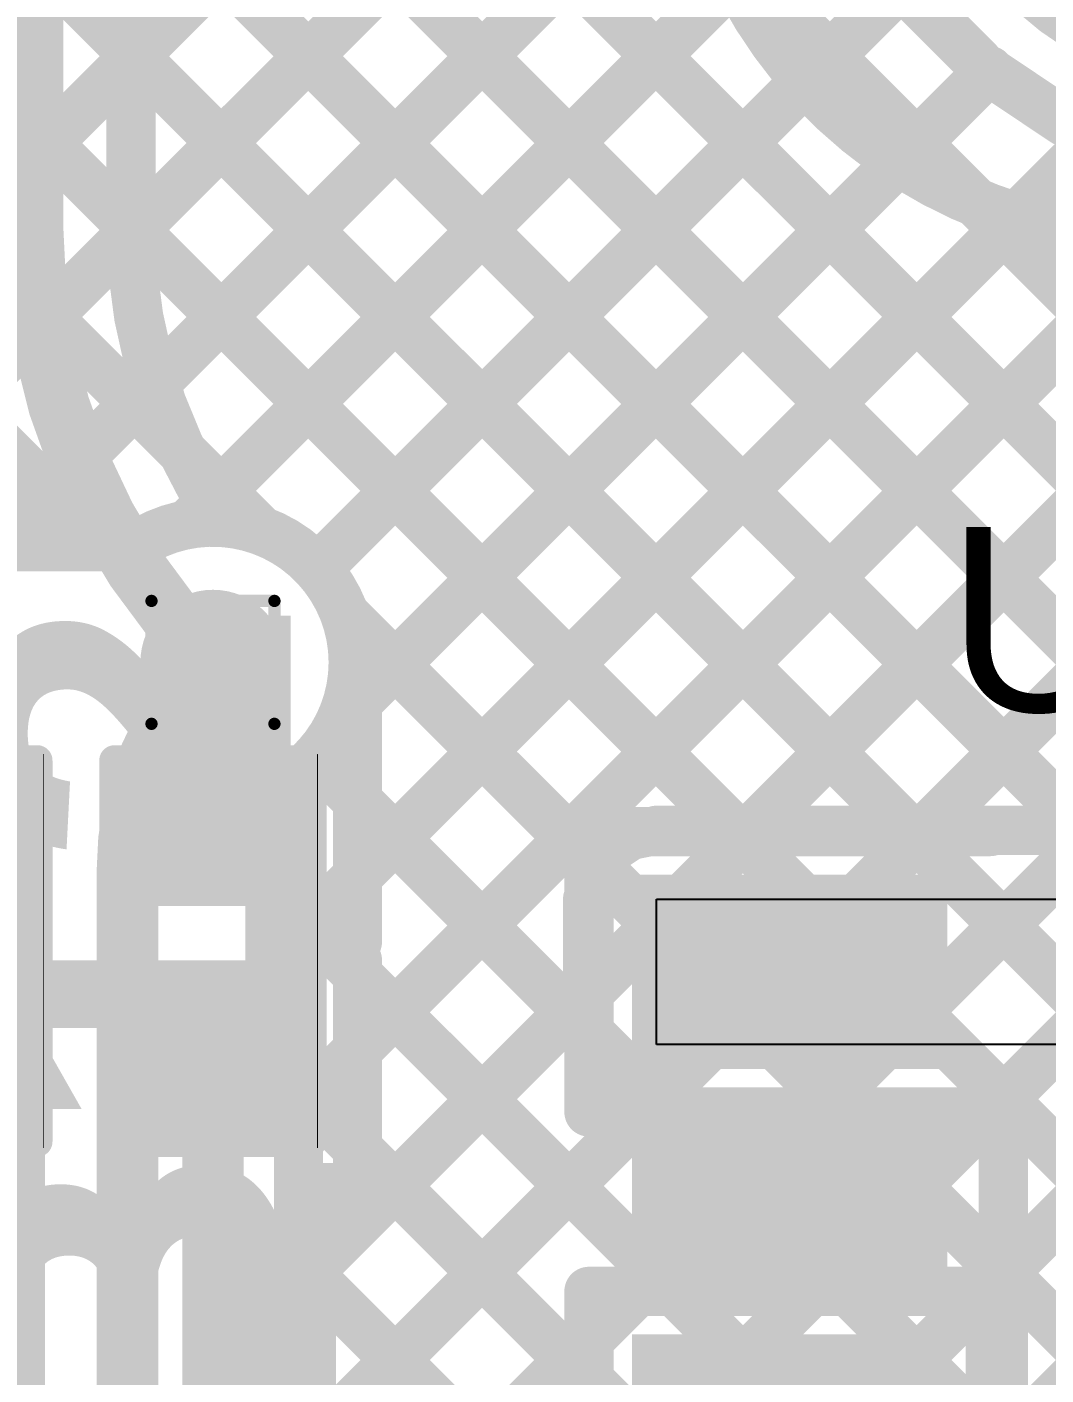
# Model space of a CAD drawing. Header units: inches. Extents: x -17 to 443, y -40 to 218.
# Drawn here: x 104.4 to 108.61, y 156.57 to 162.14 of the extents above; entities that cross this region are included whole.
import ezdxf

# ---------------------------------------------------------------- set-up
doc = ezdxf.new("R2010")
doc.units = ezdxf.units.IN
for name, color, linetype in [('Board Outline', 216, 'Continuous'), ('Bottom Layer', 5, 'Continuous'), ('Drill Drawing', 1, 'Continuous'), ('Fabrication', 76, 'Continuous'), ('Top Layer', 1, 'Continuous'), ('Top Overlay', 2, 'Continuous'), ('Top Paste', 8, 'Continuous'), ('Top Solder', 216, 'Continuous'), ('Via Holes', 16, 'Continuous')]:
    doc.layers.add(name, color=color, linetype=linetype)
doc.styles.add('Arial', font='', dxfattribs={"height": 0.2})
doc.styles.add('Arial Black_Bold', font='', dxfattribs={"height": 0.2})
doc.styles.get('Arial').set_extended_font_data('Arial')
doc.styles.get('Arial Black_Bold').set_extended_font_data('Arial Black', bold=True)

# ---------------------------------------------------------------- blocks, each defined once
blk = doc.blocks.new('SOT_23_5_83')
at = {"layer": 'Top Layer'}
for points in [[(-1.85, 1.25), (-0.75, 1.25), (-0.75, 0.65), (-1.85, 0.65)], [(0.75, 1.25), (1.85, 1.25), (1.85, 0.65), (0.75, 0.65)], [(-1.85, 0.3), (-0.75, 0.3), (-0.75, -0.3), (-1.85, -0.3)], [(-1.85, -0.65), (-0.75, -0.65), (-0.75, -1.25), (-1.85, -1.25)], [(0.75, -0.65), (1.85, -0.65), (1.85, -1.25), (0.75, -1.25)]]:
    blk.add_hatch(color=1, dxfattribs=at).paths.add_polyline_path(points)
at = {"layer": 'Top Paste'}
for points in [[(-1.85, 1.25), (-0.75, 1.25), (-0.75, 0.65), (-1.85, 0.65)], [(0.75, 1.25), (1.85, 1.25), (1.85, 0.65), (0.75, 0.65)], [(-1.85, 0.3), (-0.75, 0.3), (-0.75, -0.3), (-1.85, -0.3)], [(-1.85, -0.65), (-0.75, -0.65), (-0.75, -1.25), (-1.85, -1.25)], [(0.75, -0.65), (1.85, -0.65), (1.85, -1.25), (0.75, -1.25)]]:
    blk.add_hatch(color=8, dxfattribs=at).paths.add_polyline_path(points)
at = {"layer": 'Top Solder'}
for points in [[(-1.9516, 1.3516), (-0.6484, 1.3516), (-0.6484, 0.5484), (-1.9516, 0.5484)], [(0.6484, 1.3516), (1.9516, 1.3516), (1.9516, 0.5484), (0.6484, 0.5484)], [(-1.9516, 0.4016), (-0.6484, 0.4016), (-0.6484, -0.4016), (-1.9516, -0.4016)], [(-1.9516, -0.5484), (-0.6484, -0.5484), (-0.6484, -1.3516), (-1.9516, -1.3516)], [(0.6484, -0.5484), (1.9516, -0.5484), (1.9516, -1.3516), (0.6484, -1.3516)]]:
    blk.add_hatch(color=216, dxfattribs=at).paths.add_polyline_path(points)
at = {"layer": 'Top Overlay'}
for points in [[(-0.879, 1.4986, 0.127, 0.127, 0), (0.8736, 1.4986, 0.127, 0.127, 0)], [(-0.879, 1.3986, 0.127, 0.127, 0), (-0.879, 1.4986, 0.127, 0.127, 0)], [(0.8736, 1.4986, 0.127, 0.127, 0), (0.8736, 1.3986, 0.127, 0.127, 0)], [(-2.1336, 1.0668, 0.127, 0.127, 0), (-2.0066, 0.9398, 0.127, 0.127, 0)], [(-2.1336, 0.8128, 0.127, 0.127, 0), (-2.1336, 1.0668, 0.127, 0.127, 0)], [(-2.1336, 0.8128, 0.127, 0.127, 0), (-2.0066, 0.9398, 0.127, 0.127, 0)], [(0.88, 0.44, 0.127, 0.127, 0), (0.88, -0.418, 0.127, 0.127, 0)], [(-0.879, -1.4986, 0.127, 0.127, 0), (-0.879, -1.3986, 0.127, 0.127, 0)], [(0.8736, -1.4986, 0.127, 0.127, 0), (0.8736, -1.3986, 0.127, 0.127, 0)], [(-0.879, -1.4986, 0.127, 0.127, 0), (0.8736, -1.4986, 0.127, 0.127, 0)]]:
    blk.add_lwpolyline(points, format="xyseb", dxfattribs=at)
for points in [[(-0.9108, 1.4986, 0.0635, 0.0635, 1), (-0.8473, 1.4986, 0.0635, 0.0635, 1)], [(-0.9108, 1.4986, 0.0635, 0.0635, 1), (-0.8473, 1.4986, 0.0635, 0.0635, 1)], [(0.8418, 1.4986, 0.0635, 0.0635, 1), (0.9053, 1.4986, 0.0635, 0.0635, 1)], [(0.8418, 1.4986, 0.0635, 0.0635, 1), (0.9053, 1.4986, 0.0635, 0.0635, 1)], [(-0.9108, 1.3986, 0.0635, 0.0635, 1), (-0.8473, 1.3986, 0.0635, 0.0635, 1)], [(0.8418, 1.3986, 0.0635, 0.0635, 1), (0.9053, 1.3986, 0.0635, 0.0635, 1)], [(-2.1654, 1.0668, 0.0635, 0.0635, 1), (-2.1019, 1.0668, 0.0635, 0.0635, 1)], [(-2.1654, 1.0668, 0.0635, 0.0635, 1), (-2.1019, 1.0668, 0.0635, 0.0635, 1)], [(-2.0383, 0.9398, 0.0635, 0.0635, 1), (-1.9748, 0.9398, 0.0635, 0.0635, 1)], [(-2.0383, 0.9398, 0.0635, 0.0635, 1), (-1.9748, 0.9398, 0.0635, 0.0635, 1)], [(-2.1654, 0.8128, 0.0635, 0.0635, 1), (-2.1019, 0.8128, 0.0635, 0.0635, 1)], [(-2.1654, 0.8128, 0.0635, 0.0635, 1), (-2.1019, 0.8128, 0.0635, 0.0635, 1)], [(0.8483, 0.44, 0.0635, 0.0635, 1), (0.9118, 0.44, 0.0635, 0.0635, 1)], [(0.8483, -0.418, 0.0635, 0.0635, 1), (0.9118, -0.418, 0.0635, 0.0635, 1)], [(-0.9108, -1.3986, 0.0635, 0.0635, 1), (-0.8473, -1.3986, 0.0635, 0.0635, 1)], [(0.8418, -1.3986, 0.0635, 0.0635, 1), (0.9053, -1.3986, 0.0635, 0.0635, 1)], [(-0.9108, -1.4986, 0.0635, 0.0635, 1), (-0.8473, -1.4986, 0.0635, 0.0635, 1)], [(-0.9108, -1.4986, 0.0635, 0.0635, 1), (-0.8473, -1.4986, 0.0635, 0.0635, 1)], [(0.8418, -1.4986, 0.0635, 0.0635, 1), (0.9053, -1.4986, 0.0635, 0.0635, 1)], [(0.8418, -1.4986, 0.0635, 0.0635, 1), (0.9053, -1.4986, 0.0635, 0.0635, 1)]]:
    blk.add_lwpolyline(points, format="xyseb", close=True, dxfattribs=at)
blk = doc.blocks.new('S______B______0402_151')
at = {"layer": 'Top Layer'}
for points in [[(-0.6985, -0.3175), (-0.6985, 0.3175), (-0.2413, 0.3175), (-0.2413, -0.3175)], [(0.2413, -0.3175), (0.2413, 0.3175), (0.6985, 0.3175), (0.6985, -0.3175)]]:
    blk.add_hatch(color=1, dxfattribs=at).paths.add_polyline_path(points)
at = {"layer": 'Top Paste'}
for points in [[(-0.6985, -0.3175), (-0.6985, 0.3175), (-0.2413, 0.3175), (-0.2413, -0.3175)], [(0.2413, -0.3175), (0.2413, 0.3175), (0.6985, 0.3175), (0.6985, -0.3175)]]:
    blk.add_hatch(color=8, dxfattribs=at).paths.add_polyline_path(points)
at = {"layer": 'Top Solder'}
for points in [[(-0.7535, -0.3725), (-0.7535, 0.3725), (-0.1863, 0.3725), (-0.1863, -0.3725)], [(0.1863, -0.3725), (0.1863, 0.3725), (0.7535, 0.3725), (0.7535, -0.3725)]]:
    blk.add_hatch(color=216, dxfattribs=at).paths.add_polyline_path(points)
at = {"layer": 'Top Overlay'}
for points in [[(-0.7874, 0.4064, 0.127, 0.127, 0), (0.7874, 0.4064, 0.127, 0.127, 0)], [(-0.7874, 0.4064, 0.127, 0.127, 0), (-0.7874, -0.4064, 0.127, 0.127, 0)], [(0.7874, 0.4064, 0.127, 0.127, 0), (0.7874, -0.4064, 0.127, 0.127, 0)], [(-0.7874, -0.4064, 0.127, 0.127, 0), (0.7874, -0.4064, 0.127, 0.127, 0)], [(-0.8128, -0.4318, 0.00323, 0.00323, 0), (0.8128, -0.4318, 0.00323, 0.00323, 0)]]:
    blk.add_lwpolyline(points, format="xyseb", dxfattribs=at)
for points in [[(-0.8191, 0.4064, 0.0635, 0.0635, 1), (-0.7556, 0.4064, 0.0635, 0.0635, 1)], [(-0.8191, 0.4064, 0.0635, 0.0635, 1), (-0.7556, 0.4064, 0.0635, 0.0635, 1)], [(0.7556, 0.4064, 0.0635, 0.0635, 1), (0.8191, 0.4064, 0.0635, 0.0635, 1)], [(0.7556, 0.4064, 0.0635, 0.0635, 1), (0.8191, 0.4064, 0.0635, 0.0635, 1)], [(-0.8191, -0.4064, 0.0635, 0.0635, 1), (-0.7556, -0.4064, 0.0635, 0.0635, 1)], [(-0.8191, -0.4064, 0.0635, 0.0635, 1), (-0.7556, -0.4064, 0.0635, 0.0635, 1)], [(0.7556, -0.4064, 0.0635, 0.0635, 1), (0.8191, -0.4064, 0.0635, 0.0635, 1)], [(0.7556, -0.4064, 0.0635, 0.0635, 1), (0.8191, -0.4064, 0.0635, 0.0635, 1)], [(-0.8136, -0.4318, 0.00161, 0.00161, 1), (-0.812, -0.4318, 0.00161, 0.00161, 1)], [(0.812, -0.4318, 0.00161, 0.00161, 1), (0.8136, -0.4318, 0.00161, 0.00161, 1)]]:
    blk.add_lwpolyline(points, format="xyseb", close=True, dxfattribs=at)
blk = doc.blocks.new('S______B______0402_152')
at = {"layer": 'Top Layer'}
for points in [[(-0.6985, -0.3175), (-0.6985, 0.3175), (-0.2413, 0.3175), (-0.2413, -0.3175)], [(0.2413, -0.3175), (0.2413, 0.3175), (0.6985, 0.3175), (0.6985, -0.3175)]]:
    blk.add_hatch(color=1, dxfattribs=at).paths.add_polyline_path(points)
at = {"layer": 'Top Paste'}
for points in [[(-0.6985, -0.3175), (-0.6985, 0.3175), (-0.2413, 0.3175), (-0.2413, -0.3175)], [(0.2413, -0.3175), (0.2413, 0.3175), (0.6985, 0.3175), (0.6985, -0.3175)]]:
    blk.add_hatch(color=8, dxfattribs=at).paths.add_polyline_path(points)
at = {"layer": 'Top Solder'}
for points in [[(-0.7535, -0.3725), (-0.7535, 0.3725), (-0.1863, 0.3725), (-0.1863, -0.3725)], [(0.1863, -0.3725), (0.1863, 0.3725), (0.7535, 0.3725), (0.7535, -0.3725)]]:
    blk.add_hatch(color=216, dxfattribs=at).paths.add_polyline_path(points)
at = {"layer": 'Top Overlay'}
for points in [[(-0.7874, 0.4064, 0.127, 0.127, 0), (-0.7874, -0.4064, 0.127, 0.127, 0)], [(-0.7874, 0.4064, 0.127, 0.127, 0), (0.7874, 0.4064, 0.127, 0.127, 0)], [(0.7874, 0.4064, 0.127, 0.127, 0), (0.7874, -0.4064, 0.127, 0.127, 0)], [(-0.7874, -0.4064, 0.127, 0.127, 0), (0.7874, -0.4064, 0.127, 0.127, 0)], [(-0.8128, -0.4318, 0.00323, 0.00323, 0), (0.8128, -0.4318, 0.00323, 0.00323, 0)]]:
    blk.add_lwpolyline(points, format="xyseb", dxfattribs=at)
for points in [[(-0.8191, 0.4064, 0.0635, 0.0635, 1), (-0.7556, 0.4064, 0.0635, 0.0635, 1)], [(-0.8191, 0.4064, 0.0635, 0.0635, 1), (-0.7556, 0.4064, 0.0635, 0.0635, 1)], [(0.7556, 0.4064, 0.0635, 0.0635, 1), (0.8191, 0.4064, 0.0635, 0.0635, 1)], [(0.7556, 0.4064, 0.0635, 0.0635, 1), (0.8191, 0.4064, 0.0635, 0.0635, 1)], [(-0.8191, -0.4064, 0.0635, 0.0635, 1), (-0.7556, -0.4064, 0.0635, 0.0635, 1)], [(-0.8191, -0.4064, 0.0635, 0.0635, 1), (-0.7556, -0.4064, 0.0635, 0.0635, 1)], [(0.7556, -0.4064, 0.0635, 0.0635, 1), (0.8191, -0.4064, 0.0635, 0.0635, 1)], [(0.7556, -0.4064, 0.0635, 0.0635, 1), (0.8191, -0.4064, 0.0635, 0.0635, 1)], [(-0.8136, -0.4318, 0.00161, 0.00161, 1), (-0.812, -0.4318, 0.00161, 0.00161, 1)], [(0.812, -0.4318, 0.00161, 0.00161, 1), (0.8136, -0.4318, 0.00161, 0.00161, 1)]]:
    blk.add_lwpolyline(points, format="xyseb", close=True, dxfattribs=at)

msp = doc.modelspace()

# ---------------------------------------------------------------- hatches: boundary and pattern name
at = {"layer": 'Bottom Layer'}
h = msp.add_hatch(color=5, dxfattribs=at)
edge = h.paths.add_edge_path()
edge.add_arc((105.1657, 159.5133), 0.3, 0, 360)
at = {"layer": 'Top Layer'}
h = msp.add_hatch(color=1, dxfattribs=at)
edge = h.paths.add_edge_path()
edge.add_arc((105.1657, 159.5133), 0.3, 0, 360)
at = {"layer": 'Via Holes'}
h = msp.add_hatch(color=7, dxfattribs=at)
edge = h.paths.add_edge_path()
edge.add_arc((105.1657, 159.5133), 0.15, 0, 360)

# ---------------------------------------------------------------- linework, layer by layer
at = {"layer": 'Board Outline'}
msp.add_lwpolyline([(109.7558, 161.8565, 0.127, 0.127, -0.414214), (107.9393, 163.6729, 0.127, 0.127, 0)], format="xyseb", dxfattribs=at)
at = {"layer": 'Bottom Layer'}
for points in [[(101.3518, 165.5077, 0.2032, 0.2032, 0), (116.192, 150.6674, 0.2032, 0.2032, 0)], [(102.0702, 165.5077, 0.2032, 0.2032, 0), (116.192, 151.3858, 0.2032, 0.2032, 0)], [(102.7886, 165.5077, 0.2032, 0.2032, 0), (116.192, 152.1042, 0.2032, 0.2032, 0)], [(103.507, 165.5077, 0.2032, 0.2032, 0), (116.192, 152.8227, 0.2032, 0.2032, 0)], [(99.2519, 165.4522, 0.2032, 0.2032, 0), (104.7131, 159.9911, 0.2032, 0.2032, 0)], [(99.9703, 165.4522, 0.2032, 0.2032, 0), (105.3654, 160.0572, 0.2032, 0.2032, 0)], [(100.7553, 165.3857, 0.2032, 0.2032, 0), (116.192, 149.949, 0.2032, 0.2032, 0)], [(102.095, 159.991, 0.2032, 0.2032, 0), (107.0791, 164.9751, 0.2032, 0.2032, 0)], [(102.9149, 160.0925, 0.2032, 0.2032, 0), (107.1215, 164.299, 0.2032, 0.2032, 0)], [(103.5319, 159.991, 0.2032, 0.2032, 0), (107.1215, 163.5806, 0.2032, 0.2032, 0)], [(104.2911, 160.0318, 0.2032, 0.2032, 0), (107.1477, 162.8884, 0.2032, 0.2032, 0)], [(105.0608, 160.0831, 0.2032, 0.2032, 0), (107.3229, 162.3452, 0.2032, 0.2032, 0)], [(107.5619, 161.9753, 0.2032, 0.2032, -0.049133), (107.3506, 162.2915, 0.2032, 0.2032, 0)], [(107.8309, 161.7063, 0.2032, 0.2032, -0.049133), (107.5619, 161.9753, 0.2032, 0.2032, 0)], [(105.5967, 159.9005, 0.2032, 0.2032, 0), (107.6124, 161.9162, 0.2032, 0.2032, 0)], [(108.1472, 161.4949, 0.2032, 0.2032, -0.049133), (107.8309, 161.7063, 0.2032, 0.2032, 0)], [(105.6972, 159.2826, 0.2032, 0.2032, 0), (107.998, 161.5834, 0.2032, 0.2032, 0)], [(108.4986, 161.3494, 0.2032, 0.2032, -0.049133), (108.1472, 161.4949, 0.2032, 0.2032, 0)], [(108.3198, 161.4133, 0.2032, 0.2032, 0), (116.192, 153.5411, 0.2032, 0.2032, 0)], [(105.5188, 158.3858, 0.2032, 0.2032, 0), (108.4862, 161.3532, 0.2032, 0.2032, 0)], [(108.8717, 161.2752, 0.2032, 0.2032, -0.049133), (108.4986, 161.3494, 0.2032, 0.2032, 0)], [(105.5188, 154.7936, 0.2032, 0.2032, 0), (111.991, 161.2659, 0.2032, 0.2032, 0)], [(105.5188, 155.5121, 0.2032, 0.2032, 0), (111.2726, 161.2659, 0.2032, 0.2032, 0)], [(105.5188, 154.0752, 0.2032, 0.2032, 0), (112.7094, 161.2659, 0.2032, 0.2032, 0)], [(105.5188, 156.9489, 0.2032, 0.2032, 0), (109.8357, 161.2659, 0.2032, 0.2032, 0)], [(105.5188, 157.6673, 0.2032, 0.2032, 0), (109.1173, 161.2659, 0.2032, 0.2032, 0)], [(105.5188, 156.2305, 0.2032, 0.2032, 0), (110.5541, 161.2659, 0.2032, 0.2032, 0)], [(105.5188, 153.3568, 0.2032, 0.2032, 0), (113.4278, 161.2659, 0.2032, 0.2032, 0)], [(103.7049, 159.991, 0.2032, 0.2032, -0.310067), (104.3605, 159.991, 0.2032, 0.2032, 0)], [(104.8379, 159.9911, 0.2032, 0.2032, -0.603531), (105.7451, 159.5133, 0.2032, 0.2032, 0)], [(104.3605, 159.991, 0.2032, 0.2032, 0), (104.8379, 159.9911, 0.2032, 0.2032, 0)], [(105.7096, 159.713, 0.2032, 0.2032, 0), (114.1626, 151.26, 0.2032, 0.2032, 0)], [(104.8124, 158.6603, 0.254, 0.254, -0.198682), (105.1649, 159.5125, 0.254, 0.254, 0)], [(105.1649, 159.5125, 0.254, 0.254, -0.000221), (105.1657, 159.5133, 0.254, 0.254, 0)], [(105.7451, 159.5133, 0.2032, 0.2032, -0.23297), (105.5188, 159.0539, 0.2032, 0.2032, 0)], [(104.2471, 159.2052, 0.254, 0.254, -0.1081), (104.3442, 158.7611, 0.254, 0.254, 0)], [(105.5878, 159.1164, 0.2032, 0.2032, 0), (113.5348, 151.1694, 0.2032, 0.2032, 0)], [(105.5188, 159.0539, 0.2032, 0.2032, 0), (105.5188, 139.2717, 0.2032, 0.2032, 0)], [(104.3442, 139.5644, 0.254, 0.254, 0), (104.3442, 158.7611, 0.254, 0.254, 0)], [(104.8124, 139.6652, 0.254, 0.254, 0), (104.8124, 158.6603, 0.254, 0.254, 0)], [(105.5188, 158.467, 0.2032, 0.2032, 0), (112.8164, 151.1694, 0.2032, 0.2032, 0)], [(105.5188, 157.7486, 0.2032, 0.2032, 0), (112.098, 151.1694, 0.2032, 0.2032, 0)], [(105.5188, 157.0301, 0.2032, 0.2032, 0), (111.3795, 151.1694, 0.2032, 0.2032, 0)]]:
    msp.add_lwpolyline(points, format="xyseb", dxfattribs=at)
for points in [[(107.5111, 161.9753, 0.1016, 0.1016, 1), (107.6127, 161.9753, 0.1016, 0.1016, 1)], [(107.5111, 161.9753, 0.1016, 0.1016, 1), (107.6127, 161.9753, 0.1016, 0.1016, 1)], [(107.5616, 161.9162, 0.1016, 0.1016, 1), (107.6632, 161.9162, 0.1016, 0.1016, 1)], [(107.7801, 161.7063, 0.1016, 0.1016, 1), (107.8817, 161.7063, 0.1016, 0.1016, 1)], [(107.7801, 161.7063, 0.1016, 0.1016, 1), (107.8817, 161.7063, 0.1016, 0.1016, 1)], [(107.9472, 161.5834, 0.1016, 0.1016, 1), (108.0488, 161.5834, 0.1016, 0.1016, 1)], [(108.0964, 161.4949, 0.1016, 0.1016, 1), (108.198, 161.4949, 0.1016, 0.1016, 1)], [(108.0964, 161.4949, 0.1016, 0.1016, 1), (108.198, 161.4949, 0.1016, 0.1016, 1)], [(108.269, 161.4133, 0.1016, 0.1016, 1), (108.3706, 161.4133, 0.1016, 0.1016, 1)], [(108.4354, 161.3532, 0.1016, 0.1016, 1), (108.537, 161.3532, 0.1016, 0.1016, 1)], [(108.4478, 161.3494, 0.1016, 0.1016, 1), (108.5494, 161.3494, 0.1016, 0.1016, 1)], [(108.4478, 161.3494, 0.1016, 0.1016, 1), (108.5494, 161.3494, 0.1016, 0.1016, 1)], [(105.01, 160.0831, 0.1016, 0.1016, 1), (105.1116, 160.0831, 0.1016, 0.1016, 1)], [(105.3146, 160.0572, 0.1016, 0.1016, 1), (105.4162, 160.0572, 0.1016, 0.1016, 1)], [(104.3097, 159.991, 0.1016, 0.1016, 1), (104.4113, 159.991, 0.1016, 0.1016, 1)], [(104.3097, 159.991, 0.1016, 0.1016, 1), (104.4113, 159.991, 0.1016, 0.1016, 1)], [(104.6623, 159.9911, 0.1016, 0.1016, 1), (104.7639, 159.9911, 0.1016, 0.1016, 1)], [(104.7871, 159.9911, 0.1016, 0.1016, 1), (104.8887, 159.9911, 0.1016, 0.1016, 1)], [(104.7871, 159.9911, 0.1016, 0.1016, 1), (104.8887, 159.9911, 0.1016, 0.1016, 1)], [(105.5459, 159.9005, 0.1016, 0.1016, 1), (105.6475, 159.9005, 0.1016, 0.1016, 1)], [(105.6588, 159.713, 0.1016, 0.1016, 1), (105.7604, 159.713, 0.1016, 0.1016, 1)], [(105.1014, 159.5125, 0.127, 0.127, 1), (105.2284, 159.5125, 0.127, 0.127, 1)], [(105.1014, 159.5125, 0.127, 0.127, 1), (105.2284, 159.5125, 0.127, 0.127, 1)], [(105.1022, 159.5133, 0.127, 0.127, 1), (105.2292, 159.5133, 0.127, 0.127, 1)], [(105.6943, 159.5133, 0.1016, 0.1016, 1), (105.7959, 159.5133, 0.1016, 0.1016, 1)], [(105.6943, 159.5133, 0.1016, 0.1016, 1), (105.7959, 159.5133, 0.1016, 0.1016, 1)], [(105.6464, 159.2826, 0.1016, 0.1016, 1), (105.748, 159.2826, 0.1016, 0.1016, 1)], [(105.537, 159.1164, 0.1016, 0.1016, 1), (105.6386, 159.1164, 0.1016, 0.1016, 1)], [(105.468, 159.0539, 0.1016, 0.1016, 1), (105.5696, 159.0539, 0.1016, 0.1016, 1)], [(105.468, 159.0539, 0.1016, 0.1016, 1), (105.5696, 159.0539, 0.1016, 0.1016, 1)], [(104.2807, 158.7611, 0.127, 0.127, 1), (104.4077, 158.7611, 0.127, 0.127, 1)], [(104.2807, 158.7611, 0.127, 0.127, 1), (104.4077, 158.7611, 0.127, 0.127, 1)], [(104.7489, 158.6603, 0.127, 0.127, 1), (104.8759, 158.6603, 0.127, 0.127, 1)], [(104.7489, 158.6603, 0.127, 0.127, 1), (104.8759, 158.6603, 0.127, 0.127, 1)], [(105.468, 158.467, 0.1016, 0.1016, 1), (105.5696, 158.467, 0.1016, 0.1016, 1)], [(105.468, 158.3858, 0.1016, 0.1016, 1), (105.5696, 158.3858, 0.1016, 0.1016, 1)], [(105.468, 157.7486, 0.1016, 0.1016, 1), (105.5696, 157.7486, 0.1016, 0.1016, 1)], [(105.468, 157.6673, 0.1016, 0.1016, 1), (105.5696, 157.6673, 0.1016, 0.1016, 1)], [(105.468, 157.0301, 0.1016, 0.1016, 1), (105.5696, 157.0301, 0.1016, 0.1016, 1)], [(105.468, 156.9489, 0.1016, 0.1016, 1), (105.5696, 156.9489, 0.1016, 0.1016, 1)]]:
    msp.add_lwpolyline(points, format="xyseb", close=True, dxfattribs=at)
at = {"layer": 'Drill Drawing'}
for points in [[(104.9117, 159.7673, 0.0508, 0.0508, 0), (105.4197, 159.7673, 0.0508, 0.0508, 0)], [(104.9117, 159.2593, 0.0508, 0.0508, 0), (104.9117, 159.7673, 0.0508, 0.0508, 0)], [(105.4197, 159.2593, 0.0508, 0.0508, 0), (105.4197, 159.7673, 0.0508, 0.0508, 0)], [(104.9117, 159.2593, 0.0508, 0.0508, 0), (105.4197, 159.2593, 0.0508, 0.0508, 0)]]:
    msp.add_lwpolyline(points, format="xyseb", dxfattribs=at)
for points in [[(104.899, 159.7673, 0.0254, 0.0254, 1), (104.9244, 159.7673, 0.0254, 0.0254, 1)], [(104.899, 159.7673, 0.0254, 0.0254, 1), (104.9244, 159.7673, 0.0254, 0.0254, 1)], [(105.407, 159.7673, 0.0254, 0.0254, 1), (105.4324, 159.7673, 0.0254, 0.0254, 1)], [(105.407, 159.7673, 0.0254, 0.0254, 1), (105.4324, 159.7673, 0.0254, 0.0254, 1)], [(104.899, 159.2593, 0.0254, 0.0254, 1), (104.9244, 159.2593, 0.0254, 0.0254, 1)], [(104.899, 159.2593, 0.0254, 0.0254, 1), (104.9244, 159.2593, 0.0254, 0.0254, 1)], [(105.407, 159.2593, 0.0254, 0.0254, 1), (105.4324, 159.2593, 0.0254, 0.0254, 1)], [(105.407, 159.2593, 0.0254, 0.0254, 1), (105.4324, 159.2593, 0.0254, 0.0254, 1)]]:
    msp.add_lwpolyline(points, format="xyseb", close=True, dxfattribs=at)
at = {"layer": 'Fabrication'}
msp.add_lwpolyline([(109.7558, 161.8565, 0.254, 0.254, -0.414214), (107.9393, 163.6729, 0.254, 0.254, 0)], format="xyseb", dxfattribs=at)
at = {"layer": 'Top Layer'}
for p, q in [((106.9987, 157.9345), (106.9987, 158.5345)), ((106.9987, 158.5345), (109.1283, 158.5345)), ((108.7164, 157.9345), (106.9987, 157.9345))]:
    msp.add_line(p, q, dxfattribs=at)
for points in [[(101.2357, 168.4974, 0.2032, 0.2032, 0), (110.9192, 158.8139, 0.2032, 0.2032, 0)], [(104.8267, 162.0042, 0.2032, 0.2032, 0), (107.5509, 164.7284, 0.2032, 0.2032, 0)], [(104.8248, 164.1899, 0.2032, 0.2032, 0), (110.2008, 158.8139, 0.2032, 0.2032, 0)], [(104.8268, 161.2859, 0.2032, 0.2032, 0), (107.5509, 164.0099, 0.2032, 0.2032, 0)], [(104.4203, 161.3108, 0.254, 0.254, 0), (104.4203, 163.7121, 0.254, 0.254, 0)], [(104.8267, 161.3108, 0.2032, 0.2032, 0), (104.8267, 163.7121, 0.2032, 0.2032, 0)], [(104.8267, 163.4696, 0.2032, 0.2032, 0), (109.4824, 158.8139, 0.2032, 0.2032, 0)], [(104.9262, 160.6668, 0.2032, 0.2032, 0), (107.5855, 163.3262, 0.2032, 0.2032, 0)], [(104.8267, 162.7512, 0.2032, 0.2032, 0), (108.7585, 158.8194, 0.2032, 0.2032, 0)], [(105.1536, 160.1758, 0.2032, 0.2032, 0), (107.7512, 162.7735, 0.2032, 0.2032, 0)], [(105.5967, 159.9005, 0.2032, 0.2032, 0), (108.0175, 162.3214, 0.2032, 0.2032, 0)], [(108.077, 162.2459, 0.2032, 0.2032, 0), (108.3287, 161.9941, 0.2032, 0.2032, 0)], [(104.8267, 162.0328, 0.2032, 0.2032, 0), (108.04, 158.8194, 0.2032, 0.2032, 0)], [(105.7127, 159.2981, 0.2032, 0.2032, 0), (108.374, 161.9594, 0.2032, 0.2032, 0)], [(108.3876, 161.9458, 0.2032, 0.2032, 0), (108.6837, 161.748, 0.2032, 0.2032, 0)], [(105.7626, 158.6296, 0.2032, 0.2032, 0), (108.8175, 161.6845, 0.2032, 0.2032, 0)], [(105.7626, 157.9111, 0.2032, 0.2032, 0), (109.3633, 161.5118, 0.2032, 0.2032, 0)], [(105.7626, 157.9111, 0.2032, 0.2032, 0), (109.3633, 161.5118, 0.2032, 0.2032, 0)], [(107.3892, 158.8194, 0.2032, 0.2032, 0), (110.0379, 161.468, 0.2032, 0.2032, 0)], [(108.1077, 158.8194, 0.2032, 0.2032, 0), (110.7563, 161.468, 0.2032, 0.2032, 0)], [(105.1642, 159.5148, 0.254, 0.254, -0.198912), (104.4203, 161.3108, 0.254, 0.254, 0)], [(104.8267, 161.3143, 0.2032, 0.2032, 0), (107.3216, 158.8194, 0.2032, 0.2032, 0)], [(105.2097, 160.091, 0.2032, 0.2032, -0.153334), (104.8267, 161.3108, 0.2032, 0.2032, 0)], [(105.0384, 160.3842, 0.2032, 0.2032, 0), (105.3654, 160.0572, 0.2032, 0.2032, 0)], [(105.2097, 160.091, 0.2032, 0.2032, -0.392096), (105.7451, 159.5133, 0.2032, 0.2032, 0)], [(105.7096, 159.713, 0.2032, 0.2032, 0), (106.7193, 158.7033, 0.2032, 0.2032, 0)], [(105.1657, 158.8409, 0.508, 0.508, 0), (105.1657, 159.5133, 0.508, 0.508, 0)], [(105.1642, 159.5148, 0.254, 0.254, 0), (105.1657, 159.5133, 0.254, 0.254, 0)], [(105.7451, 159.5133, 0.2032, 0.2032, -0.095431), (105.7036, 159.2981, 0.2032, 0.2032, 0)], [(105.7626, 158.3583, 0.2032, 0.2032, 0), (105.7626, 159.2981, 0.2032, 0.2032, 0)], [(105.7626, 158.9416, 0.2032, 0.2032, 0), (106.7138, 157.9903, 0.2032, 0.2032, 0)], [(106.7193, 158.8139, 0.2032, 0.2032, 0), (106.9712, 158.8139, 0.2032, 0.2032, 0)], [(106.7193, 158.562, 0.2032, 0.2032, 0), (106.7193, 158.8139, 0.2032, 0.2032, 0)], [(106.7973, 158.7359, 0.2032, 0.2032, 0), (106.8897, 158.7977, 0.2032, 0.2032, 0)], [(106.8897, 158.7977, 0.2032, 0.2032, 0), (106.9712, 158.8139, 0.2032, 0.2032, 0)], [(106.9712, 158.8139, 0.2032, 0.2032, 0), (108.3781, 158.8139, 0.2032, 0.2032, 0)], [(106.9987, 158.8194, 0.2032, 0.2032, 0), (109.1283, 158.8194, 0.2032, 0.2032, 0)], [(106.7355, 158.6435, 0.2032, 0.2032, 0), (106.7973, 158.7359, 0.2032, 0.2032, 0)], [(106.7193, 158.562, 0.2032, 0.2032, 0), (106.7355, 158.6435, 0.2032, 0.2032, 0)], [(106.7138, 157.9345, 0.2032, 0.2032, 0), (106.7138, 158.5345, 0.2032, 0.2032, 0)], [(106.7193, 157.907, 0.2032, 0.2032, 0), (106.7193, 158.562, 0.2032, 0.2032, 0)], [(105.7626, 157.3423, 0.2032, 0.2032, 0), (105.7626, 158.2821, 0.2032, 0.2032, 0)], [(105.7626, 158.2231, 0.2032, 0.2032, 0), (107.0718, 156.9139, 0.2032, 0.2032, 0)], [(105.5721, 157.0022, 0.2032, 0.2032, 0), (106.7138, 158.144, 0.2032, 0.2032, 0)], [(106.7193, 157.907, 0.2032, 0.2032, 0), (106.7355, 157.8255, 0.2032, 0.2032, 0)], [(106.7193, 157.6551, 0.2032, 0.2032, 0), (106.7193, 157.907, 0.2032, 0.2032, 0)], [(105.1657, 153.9577, 0.254, 0.254, 0), (105.1657, 157.8369, 0.254, 0.254, 0)], [(106.7355, 157.8255, 0.2032, 0.2032, 0), (106.7973, 157.7331, 0.2032, 0.2032, 0)], [(106.7973, 157.7331, 0.2032, 0.2032, 0), (106.8897, 157.6713, 0.2032, 0.2032, 0)], [(105.5721, 156.2838, 0.2032, 0.2032, 0), (106.9434, 157.6551, 0.2032, 0.2032, 0)], [(106.7193, 157.6551, 0.2032, 0.2032, 0), (106.9712, 157.6551, 0.2032, 0.2032, 0)], [(106.8897, 157.6713, 0.2032, 0.2032, 0), (106.9712, 157.6551, 0.2032, 0.2032, 0)], [(106.9206, 156.9139, 0.2032, 0.2032, 0), (107.6563, 157.6496, 0.2032, 0.2032, 0)], [(106.9712, 157.6551, 0.2032, 0.2032, 0), (108.3781, 157.6551, 0.2032, 0.2032, 0)], [(106.9987, 157.6496, 0.2032, 0.2032, 0), (108.4316, 157.6496, 0.2032, 0.2032, 0)], [(107.0545, 157.6496, 0.2032, 0.2032, 0), (107.7903, 156.9139, 0.2032, 0.2032, 0)], [(107.639, 156.9139, 0.2032, 0.2032, 0), (108.3748, 157.6496, 0.2032, 0.2032, 0)], [(107.773, 157.6496, 0.2032, 0.2032, 0), (108.4316, 156.991, 0.2032, 0.2032, 0)], [(108.4316, 156.0345, 0.2032, 0.2032, 0), (108.4316, 157.6496, 0.2032, 0.2032, 0)], [(105.7626, 157.5047, 0.2032, 0.2032, 0), (106.7193, 156.548, 0.2032, 0.2032, 0)], [(105.5721, 157.3423, 0.2032, 0.2032, 0), (105.7626, 157.3423, 0.2032, 0.2032, 0)], [(105.5721, 153.9577, 0.2032, 0.2032, 0), (105.5721, 157.3423, 0.2032, 0.2032, 0)], [(105.5721, 156.9768, 0.2032, 0.2032, 0), (106.7193, 155.8296, 0.2032, 0.2032, 0)], [(108.3575, 156.9139, 0.2032, 0.2032, 0), (108.4316, 156.988, 0.2032, 0.2032, 0)], [(106.7193, 156.9139, 0.2032, 0.2032, 0), (108.3781, 156.9139, 0.2032, 0.2032, 0)], [(106.7193, 155.7551, 0.2032, 0.2032, 0), (106.7193, 156.9139, 0.2032, 0.2032, 0)], [(108.3781, 155.7551, 0.2032, 0.2032, 0), (108.3781, 156.9139, 0.2032, 0.2032, 0)], [(105.5721, 155.5654, 0.2032, 0.2032, 0), (106.7193, 156.7126, 0.2032, 0.2032, 0)]]:
    msp.add_lwpolyline(points, format="xyseb", dxfattribs=at)
for points in [[(104.7759, 162.0328, 0.1016, 0.1016, 1), (104.8775, 162.0328, 0.1016, 0.1016, 1)], [(104.7759, 162.0042, 0.1016, 0.1016, 1), (104.8775, 162.0042, 0.1016, 0.1016, 1)], [(108.2779, 161.9941, 0.1016, 0.1016, 1), (108.3795, 161.9941, 0.1016, 0.1016, 1)], [(108.3232, 161.9594, 0.1016, 0.1016, 1), (108.4248, 161.9594, 0.1016, 0.1016, 1)], [(108.3368, 161.9458, 0.1016, 0.1016, 1), (108.4384, 161.9458, 0.1016, 0.1016, 1)], [(108.6329, 161.748, 0.1016, 0.1016, 1), (108.7345, 161.748, 0.1016, 0.1016, 1)], [(104.3568, 161.3108, 0.127, 0.127, 1), (104.4838, 161.3108, 0.127, 0.127, 1)], [(104.3568, 161.3108, 0.127, 0.127, 1), (104.4838, 161.3108, 0.127, 0.127, 1)], [(104.7759, 161.3143, 0.1016, 0.1016, 1), (104.8775, 161.3143, 0.1016, 0.1016, 1)], [(104.7759, 161.3108, 0.1016, 0.1016, 1), (104.8775, 161.3108, 0.1016, 0.1016, 1)], [(104.7759, 161.3108, 0.1016, 0.1016, 1), (104.8775, 161.3108, 0.1016, 0.1016, 1)], [(104.776, 161.2859, 0.1016, 0.1016, 1), (104.8776, 161.2859, 0.1016, 0.1016, 1)], [(104.8754, 160.6668, 0.1016, 0.1016, 1), (104.977, 160.6668, 0.1016, 0.1016, 1)], [(104.9876, 160.3842, 0.1016, 0.1016, 1), (105.0892, 160.3842, 0.1016, 0.1016, 1)], [(105.1028, 160.1758, 0.1016, 0.1016, 1), (105.2044, 160.1758, 0.1016, 0.1016, 1)], [(105.1589, 160.091, 0.1016, 0.1016, 1), (105.2605, 160.091, 0.1016, 0.1016, 1)], [(105.1589, 160.091, 0.1016, 0.1016, 1), (105.2605, 160.091, 0.1016, 0.1016, 1)], [(105.3146, 160.0572, 0.1016, 0.1016, 1), (105.4162, 160.0572, 0.1016, 0.1016, 1)], [(105.5459, 159.9005, 0.1016, 0.1016, 1), (105.6475, 159.9005, 0.1016, 0.1016, 1)], [(105.6588, 159.713, 0.1016, 0.1016, 1), (105.7604, 159.713, 0.1016, 0.1016, 1)], [(105.0387, 159.5133, 0.254, 0.254, 1), (105.2927, 159.5133, 0.254, 0.254, 1)], [(105.1007, 159.5148, 0.127, 0.127, 1), (105.2277, 159.5148, 0.127, 0.127, 1)], [(105.1007, 159.5148, 0.127, 0.127, 1), (105.2277, 159.5148, 0.127, 0.127, 1)], [(105.1022, 159.5133, 0.127, 0.127, 1), (105.2292, 159.5133, 0.127, 0.127, 1)], [(105.6943, 159.5133, 0.1016, 0.1016, 1), (105.7959, 159.5133, 0.1016, 0.1016, 1)], [(105.6943, 159.5133, 0.1016, 0.1016, 1), (105.7959, 159.5133, 0.1016, 0.1016, 1)], [(105.6528, 159.2981, 0.1016, 0.1016, 1), (105.7544, 159.2981, 0.1016, 0.1016, 1)], [(105.6619, 159.2981, 0.1016, 0.1016, 1), (105.7635, 159.2981, 0.1016, 0.1016, 1)], [(105.7118, 159.2981, 0.1016, 0.1016, 1), (105.8134, 159.2981, 0.1016, 0.1016, 1)], [(105.0387, 158.8409, 0.254, 0.254, 1), (105.2927, 158.8409, 0.254, 0.254, 1)], [(105.7118, 158.9416, 0.1016, 0.1016, 1), (105.8134, 158.9416, 0.1016, 0.1016, 1)], [(106.6685, 158.8139, 0.1016, 0.1016, 1), (106.7701, 158.8139, 0.1016, 0.1016, 1)], [(106.6685, 158.8139, 0.1016, 0.1016, 1), (106.7701, 158.8139, 0.1016, 0.1016, 1)], [(106.8389, 158.7977, 0.1016, 0.1016, 1), (106.9405, 158.7977, 0.1016, 0.1016, 1)], [(106.8389, 158.7977, 0.1016, 0.1016, 1), (106.9405, 158.7977, 0.1016, 0.1016, 1)], [(106.9204, 158.8139, 0.1016, 0.1016, 1), (107.022, 158.8139, 0.1016, 0.1016, 1)], [(106.9204, 158.8139, 0.1016, 0.1016, 1), (107.022, 158.8139, 0.1016, 0.1016, 1)], [(106.9204, 158.8139, 0.1016, 0.1016, 1), (107.022, 158.8139, 0.1016, 0.1016, 1)], [(106.9479, 158.8194, 0.1016, 0.1016, 1), (107.0495, 158.8194, 0.1016, 0.1016, 1)], [(107.2708, 158.8194, 0.1016, 0.1016, 1), (107.3724, 158.8194, 0.1016, 0.1016, 1)], [(107.3384, 158.8194, 0.1016, 0.1016, 1), (107.44, 158.8194, 0.1016, 0.1016, 1)], [(107.9892, 158.8194, 0.1016, 0.1016, 1), (108.0908, 158.8194, 0.1016, 0.1016, 1)], [(108.0569, 158.8194, 0.1016, 0.1016, 1), (108.1585, 158.8194, 0.1016, 0.1016, 1)], [(108.3273, 158.8139, 0.1016, 0.1016, 1), (108.4289, 158.8139, 0.1016, 0.1016, 1)], [(106.6685, 158.7033, 0.1016, 0.1016, 1), (106.7701, 158.7033, 0.1016, 0.1016, 1)], [(106.7465, 158.7359, 0.1016, 0.1016, 1), (106.8481, 158.7359, 0.1016, 0.1016, 1)], [(106.7465, 158.7359, 0.1016, 0.1016, 1), (106.8481, 158.7359, 0.1016, 0.1016, 1)], [(105.7118, 158.6296, 0.1016, 0.1016, 1), (105.8134, 158.6296, 0.1016, 0.1016, 1)], [(106.6847, 158.6435, 0.1016, 0.1016, 1), (106.7863, 158.6435, 0.1016, 0.1016, 1)], [(106.6847, 158.6435, 0.1016, 0.1016, 1), (106.7863, 158.6435, 0.1016, 0.1016, 1)], [(106.663, 158.5345, 0.1016, 0.1016, 1), (106.7646, 158.5345, 0.1016, 0.1016, 1)], [(106.6685, 158.562, 0.1016, 0.1016, 1), (106.7701, 158.562, 0.1016, 0.1016, 1)], [(106.6685, 158.562, 0.1016, 0.1016, 1), (106.7701, 158.562, 0.1016, 0.1016, 1)], [(106.6685, 158.562, 0.1016, 0.1016, 1), (106.7701, 158.562, 0.1016, 0.1016, 1)], [(105.7118, 158.3583, 0.1016, 0.1016, 1), (105.8134, 158.3583, 0.1016, 0.1016, 1)], [(105.7118, 158.2821, 0.1016, 0.1016, 1), (105.8134, 158.2821, 0.1016, 0.1016, 1)], [(105.7118, 158.2231, 0.1016, 0.1016, 1), (105.8134, 158.2231, 0.1016, 0.1016, 1)], [(106.663, 158.144, 0.1016, 0.1016, 1), (106.7646, 158.144, 0.1016, 0.1016, 1)], [(106.663, 157.9903, 0.1016, 0.1016, 1), (106.7646, 157.9903, 0.1016, 0.1016, 1)], [(105.7118, 157.9111, 0.1016, 0.1016, 1), (105.8134, 157.9111, 0.1016, 0.1016, 1)], [(105.7118, 157.9111, 0.1016, 0.1016, 1), (105.8134, 157.9111, 0.1016, 0.1016, 1)], [(106.663, 157.9345, 0.1016, 0.1016, 1), (106.7646, 157.9345, 0.1016, 0.1016, 1)], [(106.6685, 157.907, 0.1016, 0.1016, 1), (106.7701, 157.907, 0.1016, 0.1016, 1)], [(106.6685, 157.907, 0.1016, 0.1016, 1), (106.7701, 157.907, 0.1016, 0.1016, 1)], [(106.6685, 157.907, 0.1016, 0.1016, 1), (106.7701, 157.907, 0.1016, 0.1016, 1)], [(105.1022, 157.8369, 0.127, 0.127, 1), (105.2292, 157.8369, 0.127, 0.127, 1)], [(106.6847, 157.8255, 0.1016, 0.1016, 1), (106.7863, 157.8255, 0.1016, 0.1016, 1)], [(106.6847, 157.8255, 0.1016, 0.1016, 1), (106.7863, 157.8255, 0.1016, 0.1016, 1)], [(106.7465, 157.7331, 0.1016, 0.1016, 1), (106.8481, 157.7331, 0.1016, 0.1016, 1)], [(106.7465, 157.7331, 0.1016, 0.1016, 1), (106.8481, 157.7331, 0.1016, 0.1016, 1)], [(106.6685, 157.6551, 0.1016, 0.1016, 1), (106.7701, 157.6551, 0.1016, 0.1016, 1)], [(106.6685, 157.6551, 0.1016, 0.1016, 1), (106.7701, 157.6551, 0.1016, 0.1016, 1)], [(106.8389, 157.6713, 0.1016, 0.1016, 1), (106.9405, 157.6713, 0.1016, 0.1016, 1)], [(106.8389, 157.6713, 0.1016, 0.1016, 1), (106.9405, 157.6713, 0.1016, 0.1016, 1)], [(106.8926, 157.6551, 0.1016, 0.1016, 1), (106.9942, 157.6551, 0.1016, 0.1016, 1)], [(106.9204, 157.6551, 0.1016, 0.1016, 1), (107.022, 157.6551, 0.1016, 0.1016, 1)], [(106.9204, 157.6551, 0.1016, 0.1016, 1), (107.022, 157.6551, 0.1016, 0.1016, 1)], [(106.9204, 157.6551, 0.1016, 0.1016, 1), (107.022, 157.6551, 0.1016, 0.1016, 1)], [(106.9479, 157.6496, 0.1016, 0.1016, 1), (107.0495, 157.6496, 0.1016, 0.1016, 1)], [(107.0037, 157.6496, 0.1016, 0.1016, 1), (107.1053, 157.6496, 0.1016, 0.1016, 1)], [(107.6055, 157.6496, 0.1016, 0.1016, 1), (107.7071, 157.6496, 0.1016, 0.1016, 1)], [(107.7222, 157.6496, 0.1016, 0.1016, 1), (107.8238, 157.6496, 0.1016, 0.1016, 1)], [(108.324, 157.6496, 0.1016, 0.1016, 1), (108.4256, 157.6496, 0.1016, 0.1016, 1)], [(108.3273, 157.6551, 0.1016, 0.1016, 1), (108.4289, 157.6551, 0.1016, 0.1016, 1)], [(108.3808, 157.6496, 0.1016, 0.1016, 1), (108.4824, 157.6496, 0.1016, 0.1016, 1)], [(108.3808, 157.6496, 0.1016, 0.1016, 1), (108.4824, 157.6496, 0.1016, 0.1016, 1)], [(105.7118, 157.5047, 0.1016, 0.1016, 1), (105.8134, 157.5047, 0.1016, 0.1016, 1)], [(105.5213, 157.3423, 0.1016, 0.1016, 1), (105.6229, 157.3423, 0.1016, 0.1016, 1)], [(105.5213, 157.3423, 0.1016, 0.1016, 1), (105.6229, 157.3423, 0.1016, 0.1016, 1)], [(105.7118, 157.3423, 0.1016, 0.1016, 1), (105.8134, 157.3423, 0.1016, 0.1016, 1)], [(105.7118, 157.3423, 0.1016, 0.1016, 1), (105.8134, 157.3423, 0.1016, 0.1016, 1)], [(105.5213, 157.0022, 0.1016, 0.1016, 1), (105.6229, 157.0022, 0.1016, 0.1016, 1)], [(105.5213, 156.9768, 0.1016, 0.1016, 1), (105.6229, 156.9768, 0.1016, 0.1016, 1)], [(108.3808, 156.991, 0.1016, 0.1016, 1), (108.4824, 156.991, 0.1016, 0.1016, 1)], [(108.3808, 156.988, 0.1016, 0.1016, 1), (108.4824, 156.988, 0.1016, 0.1016, 1)], [(106.6685, 156.9139, 0.1016, 0.1016, 1), (106.7701, 156.9139, 0.1016, 0.1016, 1)], [(106.6685, 156.9139, 0.1016, 0.1016, 1), (106.7701, 156.9139, 0.1016, 0.1016, 1)], [(106.8698, 156.9139, 0.1016, 0.1016, 1), (106.9714, 156.9139, 0.1016, 0.1016, 1)], [(107.021, 156.9139, 0.1016, 0.1016, 1), (107.1226, 156.9139, 0.1016, 0.1016, 1)], [(107.5882, 156.9139, 0.1016, 0.1016, 1), (107.6898, 156.9139, 0.1016, 0.1016, 1)], [(107.7395, 156.9139, 0.1016, 0.1016, 1), (107.8411, 156.9139, 0.1016, 0.1016, 1)], [(108.3067, 156.9139, 0.1016, 0.1016, 1), (108.4083, 156.9139, 0.1016, 0.1016, 1)], [(108.3273, 156.9139, 0.1016, 0.1016, 1), (108.4289, 156.9139, 0.1016, 0.1016, 1)], [(108.3273, 156.9139, 0.1016, 0.1016, 1), (108.4289, 156.9139, 0.1016, 0.1016, 1)], [(106.6685, 156.7126, 0.1016, 0.1016, 1), (106.7701, 156.7126, 0.1016, 0.1016, 1)], [(106.6685, 156.548, 0.1016, 0.1016, 1), (106.7701, 156.548, 0.1016, 0.1016, 1)]]:
    msp.add_lwpolyline(points, format="xyseb", close=True, dxfattribs=at)

# ---------------------------------------------------------------- block references
at = {"rotation": 90}
for name, p in [('S______B______0402_151', (104.0327, 158.3202)), ('S______B______0402_152', (105.1657, 158.3202))]:
    msp.add_blockref(name, p, dxfattribs=at)
msp.add_blockref('SOT_23_5_83', (108.8487, 157.2845))

# ---------------------------------------------------------------- texts
at = {"layer": 'Top Overlay', "style": 'Arial'}
msp.add_text('U4', height=0.762, dxfattribs=at).set_placement((108.1973, 159.3106))
at = {"layer": 'Top Overlay', "style": 'Arial Black_Bold'}
msp.add_text('SB12', height=1.27, rotation=90, dxfattribs=at).set_placement((105.4872, 154.7081))

doc.saveas('drawing.dxf')
